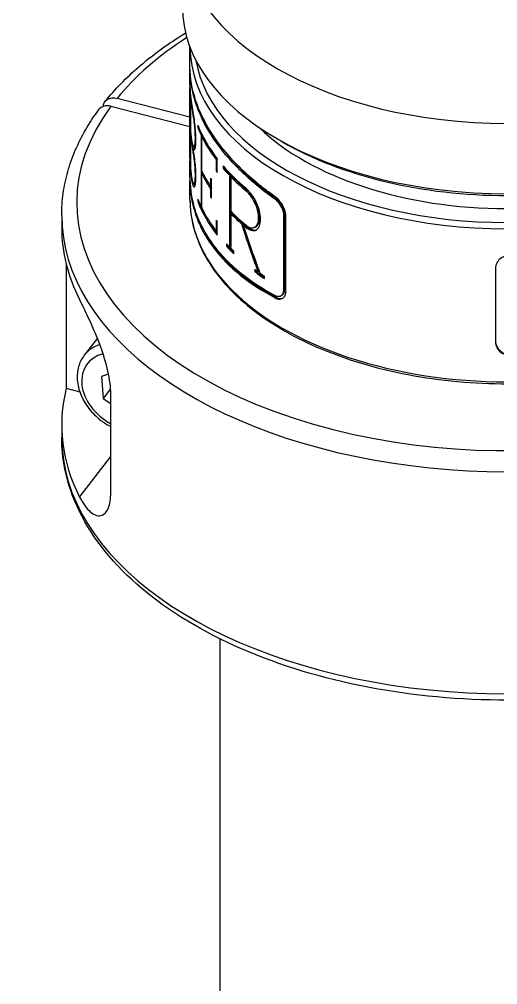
# Model space of a CAD drawing. Header units: millimetres. Extents: x 0 to 7722, y 0 to 5460.
# Drawn here: x 4729.5 to 4761.2, y 4017.8 to 4081.8 of the extents above; entities that cross this region are included whole.
import ezdxf

# ---------------------------------------------------------------- set-up
doc = ezdxf.new("R2010")
doc.units = ezdxf.units.MM
doc.header["$LTSCALE"] = 5
doc.layers.get('0').update_dxf_attribs({"linetype": 'CONTINUOUS'})

# ---------------------------------------------------------------- blocks, each defined once
blk = doc.blocks.new('RWFWFWEWEFWEFWEF')
for p, q in [((230.268, 444.484), (230.268, 445.701)), ((230.268, 443.205), (230.268, 444.321)), ((230.268, 443.209), (230.268, 443.046)), ((230.27, 443.046), (230.268, 443.046)), ((230.268, 438.299), (230.268, 443.041)), ((230.368, 443.139), (230.368, 443.139)), ((230.268, 441.055), (225.439, 442.293)), ((230.301, 442.528), (230.287, 442.528)), ((230.287, 442.528), (230.287, 437.786)), ((230.297, 442.413), (230.297, 440.124)), ((230.313, 442.413), (230.297, 442.413)), ((225.032, 441.766), (230.268, 440.424)), ((230.447, 441.612), (230.416, 441.61)), ((230.669, 441.947), (230.669, 441.947)), ((231.13, 440.834), (231.13, 440.834)), ((230.79, 440.525), (230.79, 440.362)), ((230.853, 440.37), (230.79, 440.362)), ((230.313, 439.961), (230.297, 439.96)), ((230.297, 439.96), (230.297, 437.671)), ((231.082, 439.871), (231.008, 439.859)), ((231.008, 439.859), (231.008, 435.117)), ((231.138, 439.76), (231.062, 439.748)), ((231.062, 437.459), (231.062, 439.748)), ((231.105, 439.825), (231.105, 439.755)), ((231.532, 440.1), (231.532, 440.1)), ((236.362, 439.428), (236.007, 439.634)), ((230.459, 439.16), (230.416, 439.157)), ((230.588, 438.929), (230.489, 438.921)), ((230.626, 439.078), (230.528, 439.069)), ((230.268, 438.304), (230.268, 438.141)), ((232.082, 437.389), (232.082, 438.288)), ((230.27, 438.141), (230.268, 438.141)), ((230.268, 437.02), (230.268, 438.136)), ((230.297, 437.786), (230.287, 437.786)), ((232.082, 438.25), (232.001, 438.23)), ((232.001, 438.23), (232.001, 437.495)), ((232.465, 437.82), (232.465, 437.656)), ((232.555, 437.682), (232.465, 437.656)), ((232.555, 437.717), (232.555, 437.682)), ((231.138, 437.308), (231.062, 437.295)), ((231.062, 435.006), (231.062, 437.295)), ((231.105, 437.373), (231.105, 437.302)), ((231.626, 437.006), (231.626, 436.475)), ((232.082, 437.515), (232.001, 437.495)), ((232.971, 437.225), (232.883, 437.197)), ((232.883, 437.197), (232.883, 432.455)), ((232.971, 437.225), (232.971, 432.483)), ((233.068, 437.125), (232.981, 437.097)), ((232.981, 437.097), (232.981, 434.807)), ((230.268, 435.602), (230.268, 436.857)), ((230.459, 436.707), (230.416, 436.704)), ((230.626, 436.626), (230.528, 436.617)), ((231.697, 436.49), (231.626, 436.475)), ((231.697, 435.672), (231.697, 436.899)), ((231.697, 436.327), (231.626, 436.311)), ((231.626, 436.311), (231.626, 435.78)), ((231.697, 435.796), (231.626, 435.78)), ((234.07, 436.202), (233.988, 436.169)), ((230.79, 435.62), (230.79, 435.457)), ((230.853, 435.465), (230.79, 435.457)), ((231.062, 435.126), (231.008, 435.117)), ((235.982, 435.649), (235.909, 435.609)), ((221.768, 434.539), (221.768, 433.722)), ((233.068, 434.672), (232.981, 434.644)), ((232.981, 432.355), (232.981, 434.644)), ((236.559, 434.573), (236.489, 434.532)), ((236.489, 429.627), (236.489, 434.532)), ((236.559, 429.668), (236.559, 434.573)), ((236.631, 429.546), (236.631, 434.451)), ((232.001, 434.224), (232.001, 433.489)), ((232.082, 433.22), (232.082, 434.119)), ((233.763, 434.013), (233.68, 433.981)), ((233.895, 433.898), (233.812, 433.866)), ((232.082, 433.509), (232.001, 433.489)), ((234.07, 433.749), (233.988, 433.717)), ((234.609, 433.768), (234.531, 433.734)), ((232.693, 432.658), (232.693, 432.495)), ((232.782, 432.521), (232.693, 432.495)), ((232.782, 432.563), (232.782, 432.521)), ((234.12, 432.648), (234.12, 432.648)), ((232.971, 432.483), (232.883, 432.455)), ((233.181, 431.992), (233.181, 432.155)), ((222.074, 431.281), (222.074, 423.081)), ((234.576, 430.962), (234.576, 430.798)), ((234.655, 430.833), (234.576, 430.798)), ((234.655, 430.902), (234.655, 430.833)), ((234.846, 430.855), (234.768, 430.819)), ((250.524, 431.095), (250.521, 431.038)), ((250.521, 431.038), (250.521, 426.132)), ((250.524, 431.095), (250.524, 426.19)), ((235.201, 430.349), (235.201, 430.512)), ((236.559, 429.668), (236.489, 429.627)), ((235.993, 429.107), (235.92, 429.067)), ((236.37, 429.252), (236.3, 429.212)), ((224.134, 426.392), (223.267, 425.27)), ((250.524, 426.19), (250.521, 426.132)), ((224.874, 424.013), (224.41, 423.852)), ((224.41, 423.852), (224.521, 422.411)), ((222.074, 423.081), (222.965, 422.853)), ((225.01, 423.044), (224.521, 422.411)), ((224.521, 422.411), (225.023, 422.063)), ((225.023, 416.154), (225.023, 422.694)), ((221.768, 420.64), (221.768, 419.823)), ((222.954, 415.872), (225.023, 418.548)), ((232.268, 300.87), (232.268, 406.47))]:
    blk.add_line(p, q)
for centre, major_axis, ratio, start_param, end_param in [((251.268, 453.015), (21.5, 0), 0.575862, 3.141593, 6.283185), ((251.268, 448.355), (21.5, 0), 0.575862, 3.141593, 6.283185), ((251.268, 435.356), (28.5, 0), 0.575862, 2.410021, 2.705242), ((251.268, 445.739), (-21, 0), 0.575862, 0.003202, 3.138391), ((251.268, 445.984), (-20.7, 0), 0.575862, 0.098779, 3.042813), ((251.26, 443.041), (-20.992, 0), 0.575862, 6.230233, 6.230237), ((251.268, 443.205), (-21, 0), 0.575862, 0, 0.118657), ((251.268, 443.041), (-21, 0), 0.575862, 6.282795, 6.325652), ((251.268, 443.205), (-20.9, 0), 0.575862, 0.005592, 0.005618), ((251.268, 443.041), (-21, 0), 0.575862, 0.051991, 0.118657), ((251.266, 440.589), (-20.998, 0), 0.575862, 6.12877, 6.128777), ((251.268, 435.356), (-28.5, 0), 0.575862, 5.881924, 8.988428), ((225.032, 440.949), (0.791, -0.611), 0.74683, 2.094179, 3.158154), ((251.268, 443.205), (-21, 0), 0.575862, 0.223419, 0.418657), ((251.268, 443.041), (-21, 0), 0.575862, 0.223419, 0.266276), ((251.268, 445.984), (-19.1, 0), 0.575862, 0.537255, 2.604338), ((251.268, 440.752), (-21, 0), 0.575862, 0.051991, 0.118657), ((251.268, 440.589), (-21, 0), 0.575862, 0.051991, 0.118657), ((251.268, 443.041), (-21, 0), 0.575862, 0.2758, 0.409134), ((251.268, 447.947), (-21, 0), 0.575862, 0.781546, 2.360047), ((251.268, 438.299), (-21, 0), 0.575862, 0, 0.042467), ((251.268, 443.041), (-20.9, 0), 0.575862, 0.353559, 0.407771), ((251.268, 438.136), (-21, 0), 0.575862, 6.282795, 6.401843), ((251.268, 438.299), (-21, 0), 0.575862, 0.051991, 0.118657), ((251.268, 443.205), (21, 0), 0.575862, 3.603107, 3.745964), ((251.268, 443.041), (21, 0), 0.575862, 3.603107, 3.645964), ((251.268, 443.041), (20.9, 0), 0.575862, 3.603107, 3.645964), ((251.268, 440.752), (-21, 0), 0.575862, 0.2758, 0.361515), ((251.268, 440.589), (-21, 0), 0.575862, 0.2758, 0.361515), ((251.268, 441.283), (-21, 0), 0.575862, 0.361515, 0.371038), ((251.268, 442.305), (21, 0), 0.575862, 3.550726, 3.56025), ((251.268, 443.041), (21, 0), 0.575862, 3.655488, 3.745964), ((251.268, 443.041), (20.9, 0), 0.575862, 3.655488, 3.745964), ((251.268, 440.589), (-20.9, 0), 0.575862, 0.348807, 0.358539), ((251.268, 440.057), (-21, 0), 0.575862, 0.361515, 0.371038), ((251.268, 435.602), (-21, 0), 0.575862, 0, 3.141593), ((251.268, 438.299), (-21, 0), 0.575862, 0.223419, 0.266276), ((251.268, 438.136), (-21, 0), 0.575862, 0.223419, 0.418657), ((251.268, 438.136), (-20.9, 0), 0.575862, 0.253169, 0.258355), ((251.268, 434.539), (-29.5, 0), 0.575862, 0, 2.705837), ((251.268, 438.299), (-21, 0), 0.575862, 0.2758, 0.409134), ((251.268, 440.752), (21, 0), 0.575862, 3.655488, 3.745964), ((251.268, 440.589), (21, 0), 0.575862, 3.655488, 3.719606), ((251.268, 440.589), (20.9, 0), 0.575862, 3.655488, 3.719606), ((251.268, 438.136), (-20.9, 0), 0.575862, 0.353559, 0.407771), ((251.268, 439.035), (21, 0), 0.575862, 3.550726, 3.56025), ((251.268, 440.589), (21, 0), 0.575862, 3.731053, 3.745964), ((251.268, 440.589), (20.9, 0), 0.575862, 3.731053, 3.745964), ((251.268, 433.722), (-29.5, 0), 0.575862, 0, 0.284495), ((251.268, 438.299), (21, 0), 0.575862, 3.626917, 3.645964), ((251.268, 438.136), (20.9, 0), 0.575862, 3.626917, 3.666368), ((251.268, 438.136), (21, 0), 0.575862, 3.626917, 3.674536), ((251.268, 438.299), (21, 0), 0.575862, 3.655488, 3.674536), ((251.268, 438.299), (21, 0), 0.575862, 3.793583, 3.808495), ((251.268, 438.136), (21, 0), 0.575862, 3.793583, 3.841202), ((251.268, 438.136), (20.9, 0), 0.575862, 3.793583, 3.835498), ((251.268, 438.299), (21, 0), 0.575862, 3.819941, 3.841202), ((251.27, 435.357), (-19.002, 0), 0.575862, 0.577643, 0.57765), ((226.036, 423.13), (-2.769, 2.141), 0.746891, 5.812105, 6.283185), ((225.833, 422.867), (-2.374, 1.835), 0.746891, 5.738697, 8.077583), ((251.268, 420.64), (-29.5, 0), 0.575862, 6.139005, 6.56768), ((251.268, 419.823), (-29.5, 0), 0.575862, 0, 2.705837)]:
    blk.add_ellipse(centre, major_axis=major_axis, ratio=ratio, start_param=start_param, end_param=end_param)
for points, knots in [([(224.655, 442.096), (224.979, 442.497), (225.327, 442.888), (226.072, 443.653), (226.469, 444.025), (227.306, 444.75), (227.747, 445.102), (228.672, 445.784), (229.156, 446.114), (229.764, 446.499), (229.871, 446.565), (229.978, 446.631)], [0.5057243, 0.5057243, 0.5057243, 0.5057243, 0.5813967, 0.5813967, 0.6570691, 0.6570691, 0.7327415, 0.7327415, 0.8084138, 0.8084138, 0.8242595, 0.8242595, 0.8242595, 0.8242595]), ([(235.909, 435.609), (235.526, 435.881), (235.206, 436.126), (234.939, 436.34), (234.895, 436.375), (234.852, 436.41), (234.81, 436.444), (234.79, 436.461), (234.769, 436.477), (234.749, 436.494), (234.739, 436.502), (234.729, 436.51), (234.719, 436.518), (234.714, 436.522), (234.71, 436.526), (234.705, 436.53), (234.7, 436.534), (234.696, 436.537), (234.69, 436.542), (234.495, 436.704), (234.307, 436.867), (234.125, 437.03), (234.035, 437.112), (233.946, 437.193), (233.859, 437.275), (233.815, 437.316), (233.772, 437.357), (233.73, 437.398), (233.687, 437.439), (233.645, 437.479), (233.603, 437.521), (232.924, 438.187), (232.341, 438.879), (231.861, 439.586), (230.901, 441), (230.362, 442.476), (230.28, 443.923), (230.27, 444.083), (230.267, 444.243), (230.269, 444.402)], [0, 0, 0, 0, 0.046875, 0.046875, 0.046875, 0.0546875, 0.0546875, 0.0546875, 0.0585937, 0.0585937, 0.0585937, 0.0605469, 0.0605469, 0.0605469, 0.0615234, 0.0615234, 0.0615234, 0.0625, 0.0625, 0.0625, 0.09375, 0.09375, 0.09375, 0.109375, 0.109375, 0.109375, 0.1171875, 0.1171875, 0.1171875, 0.125, 0.125, 0.125, 0.25, 0.25, 0.25, 0.5, 0.5, 0.5, 0.5276627, 0.5276627, 0.5276627, 0.5276627]), ([(235.92, 435.766), (235.663, 435.947), (235.436, 436.116), (235.132, 436.35), (235.037, 436.425), (234.903, 436.532), (234.86, 436.567), (234.798, 436.618), (234.777, 436.634), (234.747, 436.659), (234.737, 436.667), (234.723, 436.679), (234.718, 436.684), (234.71, 436.69), (234.708, 436.692), (234.703, 436.696), (234.701, 436.697), (234.503, 436.862), (234.314, 437.024), (234.042, 437.269), (233.953, 437.351), (233.822, 437.474), (233.779, 437.515), (233.715, 437.576), (233.693, 437.597), (233.651, 437.638), (233.63, 437.658), (232.929, 438.345), (232.344, 439.037), (231.383, 440.453), (231.007, 441.176), (230.476, 442.631), (230.321, 443.363), (230.272, 444.22), (230.268, 444.352), (230.268, 444.484)], [0, 0, 0, 0, 0.03125, 0.03125, 0.046875, 0.046875, 0.0546875, 0.0546875, 0.0585938, 0.0585938, 0.0605469, 0.0605469, 0.0615234, 0.0615234, 0.0620117, 0.0620117, 0.0625, 0.0625, 0.09375, 0.09375, 0.109375, 0.109375, 0.1171875, 0.1171875, 0.1210938, 0.1210938, 0.125, 0.125, 0.25, 0.25, 0.375, 0.375, 0.5, 0.5, 0.5229097, 0.5229097, 0.5229097, 0.5229097]), ([(224.527, 441.76), (224.534, 441.846), (224.558, 441.936), (224.638, 442.086), (224.713, 442.168), (224.872, 442.27), (224.985, 442.308), (225.193, 442.332), (225.326, 442.321), (225.439, 442.293)], [-0.5863678, -0.5863678, -0.5863678, -0.5863678, -0.5554083, -0.5554083, -0.5183833, -0.5183833, -0.4813548, -0.4813548, -0.4443233, -0.4443233, -0.4443233, -0.4443233]), ([(221.768, 434.539), (221.768, 435.025), (221.802, 435.511), (221.937, 436.478), (222.039, 436.959), (222.307, 437.913), (222.474, 438.384), (222.871, 439.315), (223.102, 439.774), (223.623, 440.675), (223.913, 441.117), (224.233, 441.551)], [0.0698866, 0.0698866, 0.0698866, 0.0698866, 0.1502432, 0.1502432, 0.2305998, 0.2305998, 0.3109565, 0.3109565, 0.3913131, 0.3913131, 0.4716697, 0.4716697, 0.4716697, 0.4716697]), ([(230.489, 438.921), (230.515, 438.874), (230.54, 438.86), (230.564, 438.878), (230.588, 438.896), (230.609, 438.945), (230.626, 439.026), (230.643, 439.106), (230.655, 439.213), (230.661, 439.346), (230.667, 439.479), (230.667, 439.631), (230.661, 439.801), (230.654, 439.97), (230.642, 440.148), (230.625, 440.334), (230.608, 440.52), (230.586, 440.703), (230.562, 440.883), (230.538, 441.064), (230.513, 441.231), (230.488, 441.383), (230.462, 441.535), (230.438, 441.665), (230.416, 441.773)], [0, 0, 0, 0, 0.125, 0.125, 0.125, 0.25, 0.25, 0.25, 0.375, 0.375, 0.375, 0.5, 0.5, 0.5, 0.625, 0.625, 0.625, 0.75, 0.75, 0.75, 0.875, 0.875, 0.875, 1, 1, 1, 1]), ([(230.416, 439.321), (230.432, 439.241), (230.45, 439.179), (230.483, 439.104), (230.502, 439.072), (230.546, 439.067), (230.568, 439.099), (230.594, 439.198), (230.602, 439.24), (230.615, 439.339), (230.619, 439.394), (230.626, 439.52), (230.628, 439.591), (230.628, 439.744), (230.626, 439.825), (230.62, 439.992), (230.615, 440.077), (230.602, 440.256), (230.594, 440.348), (230.568, 440.619), (230.546, 440.799), (230.501, 441.128), (230.481, 441.248), (230.45, 441.435), (230.432, 441.529), (230.416, 441.61)], [-0.2863542, -0.2863542, -0.2863542, -0.2863542, -0.2509548, -0.2509548, -0.2234241, -0.2234241, -0.1936255, -0.1936255, -0.1781104, -0.1781104, -0.1630988, -0.1630988, -0.1475172, -0.1475172, -0.1318854, -0.1318854, -0.1168413, -0.1168413, -0.1012165, -0.1012165, -0.0712505, -0.0712505, -0.0419561, -0.0419561, 0, 0, 0, 0]), ([(235.982, 435.649), (235.728, 435.829), (235.502, 435.997), (235.3, 436.153), (235.149, 436.269), (235.013, 436.378), (234.889, 436.479), (234.868, 436.496), (234.848, 436.513), (234.828, 436.529), (234.818, 436.537), (234.808, 436.546), (234.798, 436.554), (234.793, 436.558), (234.788, 436.562), (234.784, 436.566), (234.781, 436.568), (234.779, 436.57), (234.776, 436.572), (234.774, 436.574), (234.772, 436.575), (234.769, 436.578), (234.429, 436.86), (234.11, 437.144), (233.813, 437.43), (233.792, 437.45), (233.771, 437.47), (233.75, 437.491), (233.729, 437.511), (233.708, 437.531), (233.687, 437.552), (233.012, 438.215), (232.431, 438.904), (231.953, 439.608), (231.899, 439.687), (231.847, 439.767), (231.796, 439.847)], [0, 0, 0, 0, 0.03125, 0.03125, 0.03125, 0.0546875, 0.0546875, 0.0546875, 0.0585938, 0.0585938, 0.0585938, 0.0605469, 0.0605469, 0.0605469, 0.0615234, 0.0615234, 0.0615234, 0.0620117, 0.0620117, 0.0620117, 0.0625, 0.0625, 0.0625, 0.1171875, 0.1171875, 0.1171875, 0.1210938, 0.1210938, 0.1210938, 0.125, 0.125, 0.125, 0.25, 0.25, 0.25, 0.2640958, 0.2640958, 0.2640958, 0.2640958]), ([(230.416, 436.868), (230.432, 436.788), (230.45, 436.727), (230.483, 436.651), (230.502, 436.619), (230.546, 436.614), (230.568, 436.647), (230.594, 436.745), (230.602, 436.787), (230.615, 436.886), (230.619, 436.941), (230.626, 437.068), (230.628, 437.138), (230.628, 437.292), (230.626, 437.372), (230.62, 437.54), (230.615, 437.625), (230.602, 437.803), (230.594, 437.895), (230.568, 438.166), (230.546, 438.346), (230.501, 438.676), (230.481, 438.796), (230.45, 438.982), (230.432, 439.077), (230.416, 439.157)], [-0.2863542, -0.2863542, -0.2863542, -0.2863542, -0.2509548, -0.2509548, -0.2234241, -0.2234241, -0.1936255, -0.1936255, -0.1781104, -0.1781104, -0.1630988, -0.1630988, -0.1475172, -0.1475172, -0.1318854, -0.1318854, -0.1168413, -0.1168413, -0.1012165, -0.1012165, -0.0712505, -0.0712505, -0.0419561, -0.0419561, 0, 0, 0, 0]), ([(230.416, 436.704), (230.438, 436.596), (230.462, 436.519), (230.488, 436.471), (230.513, 436.423), (230.538, 436.407), (230.562, 436.424), (230.586, 436.441), (230.608, 436.489), (230.625, 436.568), (230.642, 436.647), (230.654, 436.753), (230.661, 436.886), (230.667, 437.018), (230.667, 437.169), (230.661, 437.338), (230.655, 437.507), (230.643, 437.684), (230.626, 437.87), (230.609, 438.056), (230.588, 438.24), (230.564, 438.42), (230.54, 438.6), (230.515, 438.767), (230.489, 438.921)], [0, 0, 0, 0, 0.125, 0.125, 0.125, 0.25, 0.25, 0.25, 0.375, 0.375, 0.375, 0.5, 0.5, 0.5, 0.625, 0.625, 0.625, 0.75, 0.75, 0.75, 0.875, 0.875, 0.875, 1, 1, 1, 1]), ([(230.268, 437.02), (230.268, 436.887), (230.272, 436.753), (230.28, 436.621), (230.352, 435.355), (230.773, 434.126), (231.521, 432.994), (231.627, 432.833), (231.742, 432.672), (231.861, 432.516), (232.814, 431.265), (234.188, 430.145), (235.909, 429.237)], [0.4770672, 0.4770672, 0.4770672, 0.4770672, 0.5, 0.5, 0.5, 0.71875, 0.71875, 0.71875, 0.75, 0.75, 0.75, 1, 1, 1, 1]), ([(230.269, 436.937), (230.267, 436.777), (230.27, 436.617), (230.321, 435.733), (230.476, 435.021), (230.874, 433.988), (231.034, 433.65), (231.315, 433.153), (231.416, 432.989), (231.576, 432.747), (231.631, 432.666), (231.717, 432.546), (231.746, 432.507), (231.804, 432.427), (231.834, 432.387), (232.34, 431.723), (232.922, 431.13), (234.28, 430.03), (235.056, 429.522), (235.92, 429.067)], [0.4724785, 0.4724785, 0.4724785, 0.4724785, 0.5, 0.5, 0.625, 0.625, 0.6875, 0.6875, 0.71875, 0.71875, 0.734375, 0.734375, 0.7421875, 0.7421875, 0.75, 0.75, 0.875, 0.875, 1, 1, 1, 1]), ([(230.537, 436.618), (230.553, 436.558), (230.569, 436.512), (230.589, 436.475), (230.591, 436.471), (230.594, 436.467)], [0.03996147, 0.03996147, 0.03996147, 0.03996147, 0.125, 0.125, 0.13660469, 0.13660469, 0.13660469, 0.13660469]), ([(233.988, 433.717), (234.028, 433.694), (234.063, 433.675), (234.093, 433.66), (234.108, 433.652), (234.121, 433.644), (234.134, 433.638), (234.14, 433.635), (234.146, 433.632), (234.152, 433.629), (234.154, 433.628), (234.157, 433.626), (234.16, 433.625), (234.162, 433.624), (234.164, 433.623), (234.166, 433.622), (234.173, 433.619), (234.187, 433.611), (234.199, 433.606), (234.22, 433.596), (234.241, 433.587), (234.261, 433.579), (234.276, 433.573), (234.29, 433.568), (234.304, 433.563), (234.311, 433.561), (234.317, 433.558), (234.324, 433.556), (234.327, 433.555), (234.331, 433.554), (234.334, 433.553), (234.337, 433.552), (234.34, 433.551), (234.343, 433.55), (234.374, 433.541), (234.403, 433.534), (234.431, 433.53), (234.444, 433.528), (234.458, 433.527), (234.471, 433.526), (234.477, 433.526), (234.484, 433.525), (234.49, 433.525), (234.496, 433.525), (234.502, 433.525), (234.509, 433.526), (234.535, 433.527), (234.56, 433.531), (234.585, 433.538), (234.597, 433.542), (234.609, 433.546), (234.621, 433.551), (234.633, 433.556), (234.645, 433.562), (234.656, 433.568), (234.678, 433.581), (234.7, 433.597), (234.72, 433.615), (234.74, 433.633), (234.76, 433.654), (234.778, 433.677), (234.814, 433.723), (234.845, 433.778), (234.87, 433.84), (234.921, 433.965), (234.946, 434.115), (234.946, 434.289), (234.946, 434.462), (234.921, 434.646), (234.87, 434.844), (234.857, 434.894), (234.843, 434.943), (234.828, 434.993), (234.812, 435.042), (234.796, 435.091), (234.777, 435.141), (234.759, 435.192), (234.74, 435.241), (234.719, 435.289), (234.709, 435.313), (234.698, 435.337), (234.688, 435.361), (234.677, 435.385), (234.666, 435.408), (234.655, 435.431), (234.632, 435.479), (234.608, 435.526), (234.583, 435.57), (234.571, 435.592), (234.559, 435.614), (234.546, 435.635), (234.54, 435.646), (234.534, 435.657), (234.527, 435.667), (234.521, 435.677), (234.514, 435.688), (234.508, 435.698), (234.483, 435.737), (234.457, 435.775), (234.43, 435.814), (234.416, 435.833), (234.402, 435.853), (234.387, 435.872), (234.38, 435.882), (234.373, 435.892), (234.365, 435.901), (234.362, 435.906), (234.358, 435.911), (234.354, 435.916), (234.352, 435.918), (234.35, 435.92), (234.349, 435.923), (234.347, 435.925), (234.344, 435.928), (234.343, 435.93), (234.317, 435.962), (234.29, 435.996), (234.261, 436.03), (234.246, 436.047), (234.231, 436.065), (234.215, 436.083), (234.207, 436.092), (234.2, 436.101), (234.192, 436.11), (234.187, 436.114), (234.183, 436.119), (234.179, 436.124), (234.177, 436.126), (234.175, 436.128), (234.173, 436.13), (234.172, 436.132), (234.171, 436.133), (234.17, 436.134), (234.169, 436.135), (234.168, 436.137), (234.167, 436.137), (234.127, 436.182), (234.067, 436.247), (233.988, 436.333)], [0, 0, 0, 0, 0.03125, 0.03125, 0.03125, 0.046875, 0.046875, 0.046875, 0.054688, 0.054688, 0.054688, 0.058594, 0.058594, 0.058594, 0.061523, 0.061523, 0.061523, 0.072528, 0.072528, 0.072528, 0.09375, 0.09375, 0.09375, 0.109375, 0.109375, 0.109375, 0.117188, 0.117188, 0.117188, 0.121094, 0.121094, 0.121094, 0.125, 0.125, 0.125, 0.15625, 0.15625, 0.15625, 0.171875, 0.171875, 0.171875, 0.179688, 0.179688, 0.179688, 0.1875, 0.1875, 0.1875, 0.21875, 0.21875, 0.21875, 0.234375, 0.234375, 0.234375, 0.25, 0.25, 0.25, 0.28125, 0.28125, 0.28125, 0.3125, 0.3125, 0.3125, 0.375, 0.375, 0.375, 0.5, 0.5, 0.5, 0.625, 0.625, 0.625, 0.65625, 0.65625, 0.65625, 0.6875, 0.6875, 0.6875, 0.71875, 0.71875, 0.71875, 0.734375, 0.734375, 0.734375, 0.75, 0.75, 0.75, 0.78125, 0.78125, 0.78125, 0.796875, 0.796875, 0.796875, 0.804688, 0.804688, 0.804688, 0.8125, 0.8125, 0.8125, 0.84375, 0.84375, 0.84375, 0.859375, 0.859375, 0.859375, 0.867188, 0.867188, 0.867188, 0.871094, 0.871094, 0.871094, 0.873047, 0.873047, 0.873047, 0.875, 0.875, 0.875, 0.90625, 0.90625, 0.90625, 0.921875, 0.921875, 0.921875, 0.929688, 0.929688, 0.929688, 0.933594, 0.933594, 0.933594, 0.935547, 0.935547, 0.935547, 0.936523, 0.936523, 0.936523, 0.9375, 0.9375, 0.9375, 1, 1, 1, 1]), ([(233.988, 433.88), (234.067, 433.814), (234.146, 433.766), (234.284, 433.715), (234.363, 433.697), (234.534, 433.723), (234.613, 433.77), (234.706, 433.885), (234.733, 433.933), (234.777, 434.039), (234.793, 434.098), (234.816, 434.228), (234.821, 434.3), (234.822, 434.453), (234.816, 434.533), (234.793, 434.696), (234.777, 434.778), (234.734, 434.948), (234.707, 435.035), (234.614, 435.29), (234.535, 435.455), (234.359, 435.753), (234.279, 435.859), (234.147, 436.022), (234.068, 436.103), (233.988, 436.169)], [-0.2863542, -0.2863542, -0.2863542, -0.2863542, -0.2509548, -0.2509548, -0.2234241, -0.2234241, -0.1936255, -0.1936255, -0.1781104, -0.1781104, -0.1630988, -0.1630988, -0.1475172, -0.1475172, -0.1318854, -0.1318854, -0.1168413, -0.1168413, -0.1012165, -0.1012165, -0.0712505, -0.0712505, -0.0419561, -0.0419561, 0, 0, 0, 0]), ([(234.609, 433.768), (234.623, 433.774), (234.636, 433.781), (234.728, 433.837), (234.79, 433.915), (234.878, 434.131), (234.9, 434.261), (234.9, 434.565), (234.878, 434.727), (234.79, 435.071), (234.728, 435.241), (234.57, 435.575), (234.479, 435.728), (234.279, 436.001), (234.176, 436.114), (234.07, 436.202)], [0.2293269, 0.2293269, 0.2293269, 0.2293269, 0.25, 0.25, 0.375, 0.375, 0.5, 0.5, 0.625, 0.625, 0.75, 0.75, 0.875, 0.875, 1, 1, 1, 1]), ([(236.631, 434.451), (236.631, 434.566), (236.613, 434.684), (236.577, 434.81), (236.541, 434.936), (236.489, 435.06), (236.423, 435.181), (236.356, 435.303), (236.278, 435.414), (236.192, 435.515), (236.105, 435.615), (236.014, 435.699), (235.92, 435.766)], [0, 0, 0, 0, 0.25, 0.25, 0.25, 0.5, 0.5, 0.5, 0.75, 0.75, 0.75, 1, 1, 1, 1]), ([(230.268, 435.602), (230.268, 434.311), (230.621, 433.023), (231.993, 430.566), (233.023, 429.4), (235.667, 427.304), (237.289, 426.378), (240.951, 424.872), (242.991, 424.291), (247.279, 423.532), (249.527, 423.354), (254.004, 423.415), (256.233, 423.655), (260.452, 424.53), (262.441, 425.165), (265.978, 426.771), (267.525, 427.742), (270.016, 429.927), (270.961, 431.142), (272.025, 433.454), (272.268, 434.527), (272.268, 435.602)], [6.213299, 6.213299, 6.213299, 6.213299, 6.524407, 6.524407, 6.841631, 6.841631, 7.163667, 7.163667, 7.486015, 7.486015, 7.807948, 7.807948, 8.129727, 8.129727, 8.451711, 8.451711, 8.774109, 8.774109, 9.09584, 9.09584, 9.354891, 9.354891, 9.354891, 9.354891]), ([(236.489, 434.532), (236.489, 434.611), (236.478, 434.707), (236.409, 434.952), (236.36, 435.055), (236.265, 435.229), (236.202, 435.321), (236.061, 435.486), (235.986, 435.555), (235.909, 435.609)], [-0.1178427, -0.1178427, -0.1178427, -0.1178427, -0.0937131, -0.0937131, -0.0679565, -0.0679565, -0.0340281, -0.0340281, 0, 0, 0, 0]), ([(236.559, 434.573), (236.559, 434.652), (236.549, 434.748), (236.479, 434.993), (236.431, 435.095), (236.337, 435.27), (236.274, 435.361), (236.133, 435.526), (236.059, 435.594), (235.982, 435.649)], [-0.1173587, -0.1173587, -0.1173587, -0.1173587, -0.0933604, -0.0933604, -0.0677081, -0.0677081, -0.033882, -0.033882, 0, 0, 0, 0]), ([(233.68, 433.981), (233.85, 433.45), (234.025, 432.92), (234.388, 431.866), (234.575, 431.342), (234.768, 430.819)], [-0.3366974, -0.3366974, -0.3366974, -0.3366974, -0.1683487, -0.1683487, 0, 0, 0, 0]), ([(234.917, 430.711), (234.722, 431.232), (234.532, 431.756), (234.164, 432.807), (233.985, 433.335), (233.812, 433.866)], [-0.3366974, -0.3366974, -0.3366974, -0.3366974, -0.1683487, -0.1683487, 0, 0, 0, 0]), ([(234.07, 433.749), (234.11, 433.727), (234.145, 433.708), (234.174, 433.693), (234.189, 433.685), (234.203, 433.678), (234.215, 433.671), (234.222, 433.668), (234.227, 433.665), (234.233, 433.662), (234.236, 433.661), (234.239, 433.66), (234.241, 433.658), (234.242, 433.658), (234.244, 433.657), (234.245, 433.656), (234.246, 433.656), (234.246, 433.656), (234.247, 433.655), (234.254, 433.652), (234.269, 433.645), (234.28, 433.64), (234.302, 433.63), (234.322, 433.621), (234.342, 433.613), (234.357, 433.607), (234.371, 433.602), (234.385, 433.597), (234.391, 433.594), (234.398, 433.592), (234.405, 433.59), (234.408, 433.589), (234.411, 433.588), (234.414, 433.587), (234.418, 433.586), (234.42, 433.585), (234.424, 433.584), (234.454, 433.575), (234.483, 433.569), (234.511, 433.565), (234.525, 433.563), (234.538, 433.561), (234.551, 433.561), (234.557, 433.56), (234.564, 433.56), (234.57, 433.56), (234.576, 433.56), (234.582, 433.56), (234.589, 433.56), (234.614, 433.562), (234.639, 433.566), (234.663, 433.573)], [0, 0, 0, 0, 0.03125, 0.03125, 0.03125, 0.046875, 0.046875, 0.046875, 0.0546875, 0.0546875, 0.0546875, 0.0585937, 0.0585937, 0.0585937, 0.0605469, 0.0605469, 0.0605469, 0.0615234, 0.0615234, 0.0615234, 0.0725525, 0.0725525, 0.0725525, 0.09375, 0.09375, 0.09375, 0.109375, 0.109375, 0.109375, 0.1171875, 0.1171875, 0.1171875, 0.1210937, 0.1210937, 0.1210937, 0.125, 0.125, 0.125, 0.15625, 0.15625, 0.15625, 0.171875, 0.171875, 0.171875, 0.1796875, 0.1796875, 0.1796875, 0.1875, 0.1875, 0.1875, 0.2183936, 0.2183936, 0.2183936, 0.2183936]), ([(231.541, 432.963), (231.618, 432.843), (231.698, 432.725), (231.782, 432.607), (231.838, 432.528), (231.897, 432.448), (231.956, 432.37), (232.905, 431.127), (234.274, 430.011), (235.993, 429.107)], [0.7112605, 0.7112605, 0.7112605, 0.7112605, 0.734375, 0.734375, 0.734375, 0.75, 0.75, 0.75, 1, 1, 1, 1]), ([(251.538, 431.928), (251.398, 431.918), (251.268, 431.889), (251.143, 431.84), (251.018, 431.791), (250.908, 431.726), (250.814, 431.644), (250.72, 431.562), (250.647, 431.469), (250.597, 431.364), (250.546, 431.26), (250.521, 431.151), (250.521, 431.038)], [0, 0, 0, 0, 0.25, 0.25, 0.25, 0.5, 0.5, 0.5, 0.75, 0.75, 0.75, 1, 1, 1, 1]), ([(235.909, 429.237), (235.974, 429.203), (236.049, 429.175), (236.218, 429.17), (236.278, 429.197), (236.373, 429.26), (236.415, 429.314), (236.474, 429.453), (236.489, 429.534), (236.489, 429.627)], [-0.1177951, -0.1177951, -0.1177951, -0.1177951, -0.0936159, -0.0936159, -0.0679515, -0.0679515, -0.0340279, -0.0340279, 0, 0, 0, 0]), ([(235.92, 429.067), (236.015, 429.018), (236.105, 428.992), (236.192, 428.989), (236.279, 428.987), (236.356, 429.008), (236.423, 429.053), (236.489, 429.098), (236.541, 429.163), (236.577, 429.248), (236.613, 429.333), (236.631, 429.432), (236.631, 429.546)], [0, 0, 0, 0, 0.25, 0.25, 0.25, 0.5, 0.5, 0.5, 0.75, 0.75, 0.75, 1, 1, 1, 1]), ([(236.37, 429.252), (236.377, 429.256), (236.384, 429.26), (236.444, 429.301), (236.486, 429.355), (236.544, 429.494), (236.559, 429.575), (236.559, 429.668)], [-0.07191886, -0.07191886, -0.07191886, -0.07191886, -0.06789302, -0.06789302, -0.03401705, -0.03401705, 0, 0, 0, 0]), ([(225.023, 422.694), (225.023, 423.135), (224.954, 423.667), (224.709, 424.756), (224.534, 425.314), (224.133, 426.426), (223.873, 427.032), (223.379, 428.107), (223.146, 428.576), (222.954, 428.954)], [-1.5843134, -1.5843134, -1.5843134, -1.5843134, -1.4225247, -1.4225247, -1.2607361, -1.2607361, -1.05587, -1.05587, -0.851004, -0.851004, -0.851004, -0.851004]), ([(235.993, 429.107), (236.072, 429.065), (236.164, 429.032), (236.333, 429.028), (236.389, 429.041), (236.434, 429.061)], [-0.14564956, -0.14564956, -0.14564956, -0.14564956, -0.11512698, -0.11512698, -0.09373231, -0.09373231, -0.09373231, -0.09373231]), ([(250.521, 426.132), (250.521, 426.018), (250.546, 425.909), (250.597, 425.802), (250.647, 425.696), (250.72, 425.6), (250.814, 425.516), (250.908, 425.432), (251.019, 425.364), (251.143, 425.315), (251.267, 425.265), (251.399, 425.237), (251.538, 425.229)], [0, 0, 0, 0, 0.25, 0.25, 0.25, 0.5, 0.5, 0.5, 0.75, 0.75, 0.75, 1, 1, 1, 1]), ([(250.524, 426.19), (250.525, 426.093), (250.542, 425.982), (250.661, 425.731), (250.744, 425.639), (250.91, 425.489), (251.019, 425.422), (251.268, 425.323), (251.399, 425.294), (251.537, 425.286)], [-0.1453289, -0.1453289, -0.1453289, -0.1453289, -0.1149531, -0.1149531, -0.0827984, -0.0827984, -0.0414161, -0.0414161, 0, 0, 0, 0]), ([(223.267, 425.27), (223.095, 425.048), (222.967, 424.792), (222.808, 424.236), (222.781, 423.936), (222.826, 423.311), (222.905, 422.986), (223.165, 422.346), (223.349, 422.031), (223.803, 421.448), (224.073, 421.181), (224.577, 420.794), (224.796, 420.655), (225.023, 420.536)], [1.047201, 1.047201, 1.047201, 1.047201, 1.336968, 1.336968, 1.636625, 1.636625, 1.955635, 1.955635, 2.287323, 2.287323, 2.62277, 2.62277, 2.852372, 2.852372, 2.852372, 2.852372]), ([(277.881, 412.265), (276.514, 410.575), (274.7, 409.04), (270.334, 406.37), (267.767, 405.243), (262.17, 403.525), (259.141, 402.934), (252.926, 402.34), (249.743, 402.336), (243.532, 402.913), (240.506, 403.494), (234.905, 405.191), (232.332, 406.307), (227.902, 408.985), (226.044, 410.546), (223.285, 413.96), (222.367, 415.812), (221.839, 418.419), (221.768, 419.121), (221.768, 419.823)], [3.647317, 3.647317, 3.647317, 3.647317, 3.966897, 3.966897, 4.292598, 4.292598, 4.617807, 4.617807, 4.942199, 4.942199, 5.266586, 5.266586, 5.591777, 5.591777, 5.917496, 5.917496, 6.237065, 6.237065, 6.353072, 6.353072, 6.353072, 6.353072]), ([(222.954, 415.872), (223.16, 415.467), (223.413, 415.103), (223.944, 414.655), (224.221, 414.572), (224.608, 414.734), (224.759, 414.889), (224.966, 415.399), (225.023, 415.754), (225.023, 416.154)], [-2.3175597, -2.3175597, -2.3175597, -2.3175597, -2.0975482, -2.0975482, -1.8775367, -1.8775367, -1.730925, -1.730925, -1.5843134, -1.5843134, -1.5843134, -1.5843134])]:
    blk.add_open_spline(points, degree=3, knots=knots)
for points in [[(231.246, 440.607), (231.246, 440.607), (231.246, 440.607), (231.246, 440.607)], [(231.299, 440.507), (231.299, 440.507), (231.299, 440.507), (231.299, 440.507)], [(230.56, 438.927), (230.551, 438.978), (230.542, 439.026), (230.534, 439.07)], [(230.588, 438.929), (230.59, 438.926), (230.592, 438.923), (230.594, 438.92)], [(230.626, 439.078), (230.629, 439.079), (230.633, 439.08), (230.636, 439.082)], [(230.626, 436.626), (230.629, 436.626), (230.633, 436.627), (230.636, 436.629)], [(233.763, 434.013), (234.102, 432.951), (234.463, 431.898), (234.846, 430.855)], [(250.525, 431.112), (250.525, 431.106), (250.524, 431.101), (250.524, 431.095)]]:
    blk.add_open_spline(points, degree=3)

msp = doc.modelspace()

# ---------------------------------------------------------------- block references
msp.add_blockref('RWFWFWEWEFWEFWEF', (4510.5, 3634.26))

doc.saveas('drawing.dxf')
